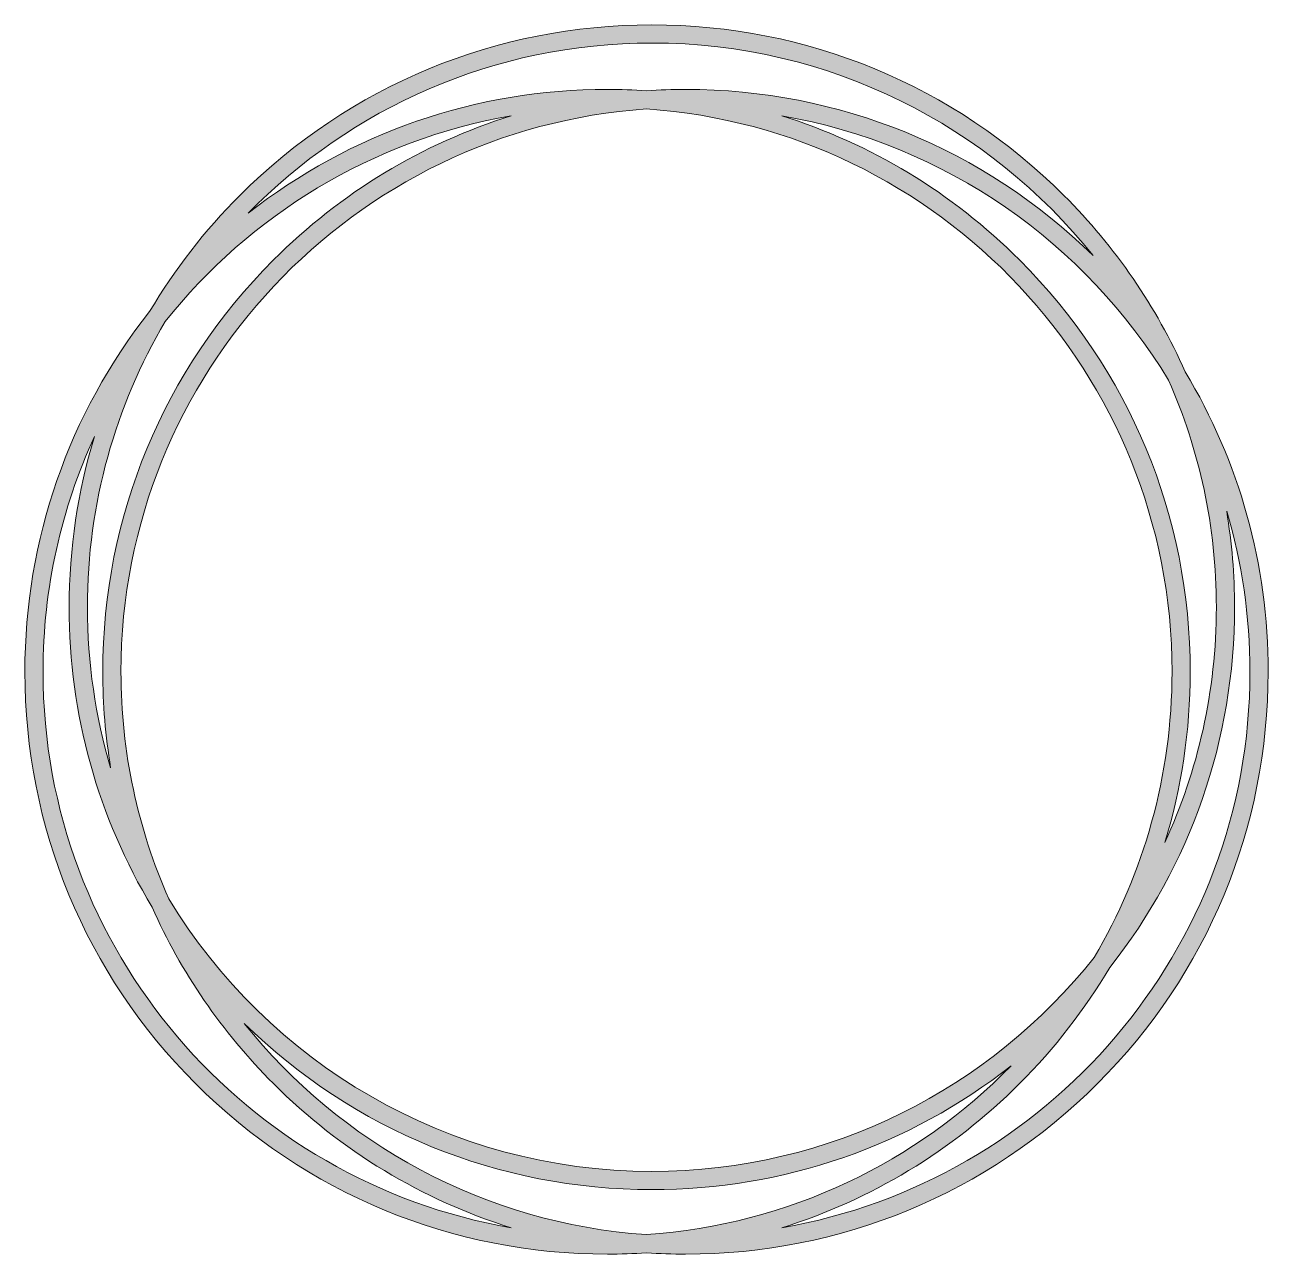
# Model space of a CAD drawing. Header units: inches. Extents: x 792 to 7891, y -1116 to 2748.
# Drawn here: x 3074 to 3759, y 410 to 1087 of the extents above; entities that cross this region are included whole.
import ezdxf

# ---------------------------------------------------------------- set-up
doc = ezdxf.new("R2010")
doc.units = ezdxf.units.IN
doc.header["$MEASUREMENT"] = 0
doc.layers.add('Layer 1', color=7, linetype='Continuous')

msp = doc.modelspace()

# ---------------------------------------------------------------- hatches: boundary and pattern name
at = {"layer": 'Layer 1', "true_color": 0x54320c}
h = msp.add_hatch(color=48, dxfattribs=at)
h.dxf.hatch_style = 2
edge = h.paths.add_edge_path()
edge.add_spline(control_points=[(3713, 896.38), (3697.19, 932.14), (3674.73, 965.03), (3646.25, 993.51), (3585.66, 1054.09), (3505.1, 1087.46), (3419.42, 1087.46), (3333.73, 1087.46), (3253.17, 1054.09), (3192.58, 993.51), (3173.15, 974.08), (3156.54, 952.58), (3142.91, 929.54), (3098.39, 873.2), (3074.22, 804.02), (3074.22, 731.11), (3074.22, 645.43), (3107.58, 564.87), (3168.17, 504.28), (3228.76, 443.69), (3309.32, 410.32), (3395.01, 410.32), (3402.2, 410.32), (3409.35, 410.58), (3416.46, 411.05), (3423.57, 410.58), (3430.72, 410.32), (3437.92, 410.32), (3523.6, 410.32), (3604.16, 443.69), (3664.75, 504.28), (3725.34, 564.87), (3758.71, 645.43), (3758.71, 731.11), (3758.71, 790.27), (3742.79, 846.99), (3713, 896.38)], knot_values=[0, 0, 0, 0, 1, 1, 1, 2, 2, 2, 3, 3, 3, 4, 4, 4, 5, 5, 5, 6, 6, 6, 7, 7, 7, 8, 8, 8, 9, 9, 9, 10, 10, 10, 11, 11, 11, 12, 12, 12, 12], degree=3, periodic=1)
edge = h.paths.add_edge_path()
edge.add_spline(control_points=[(3730.21, 766.67), (3730.21, 720.44), (3720.04, 676.53), (3701.85, 637.06), (3711.03, 667.15), (3715.8, 698.76), (3715.8, 731.11), (3715.8, 816.8), (3682.43, 897.36), (3621.84, 957.94), (3584.61, 995.17), (3539.84, 1022.1), (3490.98, 1037.35), (3581.16, 1021.77), (3658.17, 967.2), (3703.93, 891.67), (3720.81, 853.4), (3730.21, 811.12), (3730.21, 766.67)], knot_values=[0, 0, 0, 0, 1, 1, 1, 2, 2, 2, 3, 3, 3, 4, 4, 4, 5, 5, 5, 6, 6, 6, 6], degree=3, periodic=1)
edge = h.paths.add_edge_path()
edge.add_spline(control_points=[(3416.46, 421.08), (3327, 427.21), (3247.83, 471.36), (3195.02, 537.46), (3255.33, 478.39), (3334.87, 445.88), (3419.42, 445.88), (3492.07, 445.88), (3561.03, 469.88), (3617.26, 514.12), (3565.47, 461.08), (3494.93, 426.45), (3416.46, 421.08)], knot_values=[0, 0, 0, 0, 1, 1, 1, 2, 2, 2, 3, 3, 3, 4, 4, 4, 4], degree=3, periodic=1)
edge = h.paths.add_edge_path()
edge.add_spline(control_points=[(3419.42, 455.88), (3306.76, 455.88), (3207.91, 516.14), (3153.4, 606.11), (3136.52, 644.38), (3127.13, 686.67), (3127.13, 731.11), (3127.13, 895.27), (3255.06, 1030.09), (3416.46, 1041.15), (3577.86, 1030.09), (3705.8, 895.27), (3705.8, 731.11), (3705.8, 673.75), (3690.16, 619.98), (3662.95, 573.81), (3605.97, 502.02), (3517.98, 455.88), (3419.42, 455.88)], knot_values=[0, 0, 0, 0, 1, 1, 1, 2, 2, 2, 3, 3, 3, 4, 4, 4, 5, 5, 5, 6, 6, 6, 6], degree=3, periodic=1)
edge = h.paths.add_edge_path()
edge.add_spline(control_points=[(3341.95, 1037.35), (3293.08, 1022.1), (3248.31, 995.17), (3211.08, 957.94), (3150.49, 897.36), (3117.13, 816.8), (3117.13, 731.11), (3117.13, 713.24), (3118.6, 695.59), (3121.45, 678.29), (3113.12, 706.32), (3108.63, 735.98), (3108.63, 766.67), (3108.63, 824.03), (3124.26, 877.8), (3151.47, 923.97), (3198, 982.6), (3265.19, 1024.09), (3341.95, 1037.35)], knot_values=[0, 0, 0, 0, 1, 1, 1, 2, 2, 2, 3, 3, 3, 4, 4, 4, 5, 5, 5, 6, 6, 6, 6], degree=3, periodic=1)
edge = h.paths.add_edge_path()
edge.add_spline(control_points=[(3419.42, 1077.46), (3517.62, 1077.46), (3605.31, 1031.67), (3662.31, 960.33), (3602, 1019.4), (3522.46, 1051.9), (3437.92, 1051.9), (3430.72, 1051.9), (3423.57, 1051.65), (3416.46, 1051.18), (3409.35, 1051.65), (3402.2, 1051.9), (3395.01, 1051.9), (3322.35, 1051.9), (3253.39, 1027.9), (3197.16, 983.67), (3253.63, 1041.5), (3332.39, 1077.46), (3419.42, 1077.46)], knot_values=[0, 0, 0, 0, 1, 1, 1, 2, 2, 2, 3, 3, 3, 4, 4, 4, 5, 5, 5, 6, 6, 6, 6], degree=3, periodic=1)
edge = h.paths.add_edge_path()
edge.add_spline(control_points=[(3084.22, 731.11), (3084.22, 777.35), (3094.38, 821.25), (3112.57, 860.73), (3103.39, 830.64), (3098.63, 799.02), (3098.63, 766.67), (3098.63, 707.51), (3114.54, 650.8), (3144.33, 601.41), (3160.14, 565.65), (3182.6, 532.76), (3211.08, 504.28), (3248.31, 467.05), (3293.08, 440.12), (3341.95, 424.87), (3195.77, 450.13), (3084.22, 577.83), (3084.22, 731.11)], knot_values=[0, 0, 0, 0, 1, 1, 1, 2, 2, 2, 3, 3, 3, 4, 4, 4, 5, 5, 5, 6, 6, 6, 6], degree=3, periodic=1)
edge = h.paths.add_edge_path()
edge.add_spline(control_points=[(3490.98, 424.87), (3539.84, 440.12), (3584.61, 467.05), (3621.84, 504.28), (3641.27, 523.71), (3657.88, 545.2), (3671.51, 568.25), (3716.04, 624.59), (3740.21, 693.77), (3740.21, 766.67), (3740.21, 784.55), (3738.73, 802.2), (3735.88, 819.5), (3744.21, 791.47), (3748.71, 761.81), (3748.71, 731.11), (3748.71, 577.83), (3637.16, 450.13), (3490.98, 424.87)], knot_values=[0, 0, 0, 0, 1, 1, 1, 2, 2, 2, 3, 3, 3, 4, 4, 4, 5, 5, 5, 6, 6, 6, 6], degree=3, periodic=1)

# ---------------------------------------------------------------- linework, layer by layer
at = {"layer": 'Layer 1', "lineweight": 0}
for points, knots in [([(3713, 896.38), (3697.19, 932.14), (3674.73, 965.03), (3646.25, 993.51), (3585.66, 1054.09), (3505.1, 1087.46), (3419.42, 1087.46), (3333.73, 1087.46), (3253.17, 1054.09), (3192.58, 993.51), (3173.15, 974.08), (3156.54, 952.58), (3142.91, 929.54), (3098.39, 873.2), (3074.22, 804.02), (3074.22, 731.11), (3074.22, 645.43), (3107.58, 564.87), (3168.17, 504.28), (3228.76, 443.69), (3309.32, 410.32), (3395.01, 410.32), (3402.2, 410.32), (3409.35, 410.58), (3416.46, 411.05), (3423.57, 410.58), (3430.72, 410.32), (3437.92, 410.32), (3523.6, 410.32), (3604.16, 443.69), (3664.75, 504.28), (3725.34, 564.87), (3758.71, 645.43), (3758.71, 731.11), (3758.71, 790.27), (3742.79, 846.99), (3713, 896.38)], [0, 0, 0, 0, 1, 1, 1, 2, 2, 2, 3, 3, 3, 4, 4, 4, 5, 5, 5, 6, 6, 6, 7, 7, 7, 8, 8, 8, 9, 9, 9, 10, 10, 10, 11, 11, 11, 12, 12, 12, 12]), ([(3419.42, 1077.46), (3517.62, 1077.46), (3605.31, 1031.67), (3662.31, 960.33), (3602, 1019.4), (3522.46, 1051.9), (3437.92, 1051.9), (3430.72, 1051.9), (3423.57, 1051.65), (3416.46, 1051.18), (3409.35, 1051.65), (3402.2, 1051.9), (3395.01, 1051.9), (3322.35, 1051.9), (3253.39, 1027.9), (3197.16, 983.67), (3253.63, 1041.5), (3332.39, 1077.46), (3419.42, 1077.46)], [0, 0, 0, 0, 1, 1, 1, 2, 2, 2, 3, 3, 3, 4, 4, 4, 5, 5, 5, 6, 6, 6, 6]), ([(3419.42, 455.88), (3306.76, 455.88), (3207.91, 516.14), (3153.4, 606.11), (3136.52, 644.38), (3127.13, 686.67), (3127.13, 731.11), (3127.13, 895.27), (3255.06, 1030.09), (3416.46, 1041.15), (3577.86, 1030.09), (3705.8, 895.27), (3705.8, 731.11), (3705.8, 673.75), (3690.16, 619.98), (3662.95, 573.81), (3605.97, 502.02), (3517.98, 455.88), (3419.42, 455.88)], [0, 0, 0, 0, 1, 1, 1, 2, 2, 2, 3, 3, 3, 4, 4, 4, 5, 5, 5, 6, 6, 6, 6]), ([(3341.95, 1037.35), (3293.08, 1022.1), (3248.31, 995.17), (3211.08, 957.94), (3150.49, 897.36), (3117.13, 816.8), (3117.13, 731.11), (3117.13, 713.24), (3118.6, 695.59), (3121.45, 678.29), (3113.12, 706.32), (3108.63, 735.98), (3108.63, 766.67), (3108.63, 824.03), (3124.26, 877.8), (3151.47, 923.97), (3198, 982.6), (3265.19, 1024.09), (3341.95, 1037.35)], [0, 0, 0, 0, 1, 1, 1, 2, 2, 2, 3, 3, 3, 4, 4, 4, 5, 5, 5, 6, 6, 6, 6]), ([(3730.21, 766.67), (3730.21, 720.44), (3720.04, 676.53), (3701.85, 637.06), (3711.03, 667.15), (3715.8, 698.76), (3715.8, 731.11), (3715.8, 816.8), (3682.43, 897.36), (3621.84, 957.94), (3584.61, 995.17), (3539.84, 1022.1), (3490.98, 1037.35), (3581.16, 1021.77), (3658.17, 967.2), (3703.93, 891.67), (3720.81, 853.4), (3730.21, 811.12), (3730.21, 766.67)], [0, 0, 0, 0, 1, 1, 1, 2, 2, 2, 3, 3, 3, 4, 4, 4, 5, 5, 5, 6, 6, 6, 6]), ([(3084.22, 731.11), (3084.22, 777.35), (3094.38, 821.25), (3112.57, 860.73), (3103.39, 830.64), (3098.63, 799.02), (3098.63, 766.67), (3098.63, 707.51), (3114.54, 650.8), (3144.33, 601.41), (3160.14, 565.65), (3182.6, 532.76), (3211.08, 504.28), (3248.31, 467.05), (3293.08, 440.12), (3341.95, 424.87), (3195.77, 450.13), (3084.22, 577.83), (3084.22, 731.11)], [0, 0, 0, 0, 1, 1, 1, 2, 2, 2, 3, 3, 3, 4, 4, 4, 5, 5, 5, 6, 6, 6, 6]), ([(3490.98, 424.87), (3539.84, 440.12), (3584.61, 467.05), (3621.84, 504.28), (3641.27, 523.71), (3657.88, 545.2), (3671.51, 568.25), (3716.04, 624.59), (3740.21, 693.77), (3740.21, 766.67), (3740.21, 784.55), (3738.73, 802.2), (3735.88, 819.5), (3744.21, 791.47), (3748.71, 761.81), (3748.71, 731.11), (3748.71, 577.83), (3637.16, 450.13), (3490.98, 424.87)], [0, 0, 0, 0, 1, 1, 1, 2, 2, 2, 3, 3, 3, 4, 4, 4, 5, 5, 5, 6, 6, 6, 6]), ([(3416.46, 421.08), (3327, 427.21), (3247.83, 471.36), (3195.02, 537.46), (3255.33, 478.39), (3334.87, 445.88), (3419.42, 445.88), (3492.07, 445.88), (3561.03, 469.88), (3617.26, 514.12), (3565.47, 461.08), (3494.93, 426.45), (3416.46, 421.08)], [0, 0, 0, 0, 1, 1, 1, 2, 2, 2, 3, 3, 3, 4, 4, 4, 4])]:
    msp.add_open_spline(points, degree=3, knots=knots, dxfattribs=at)

doc.saveas('drawing.dxf')
